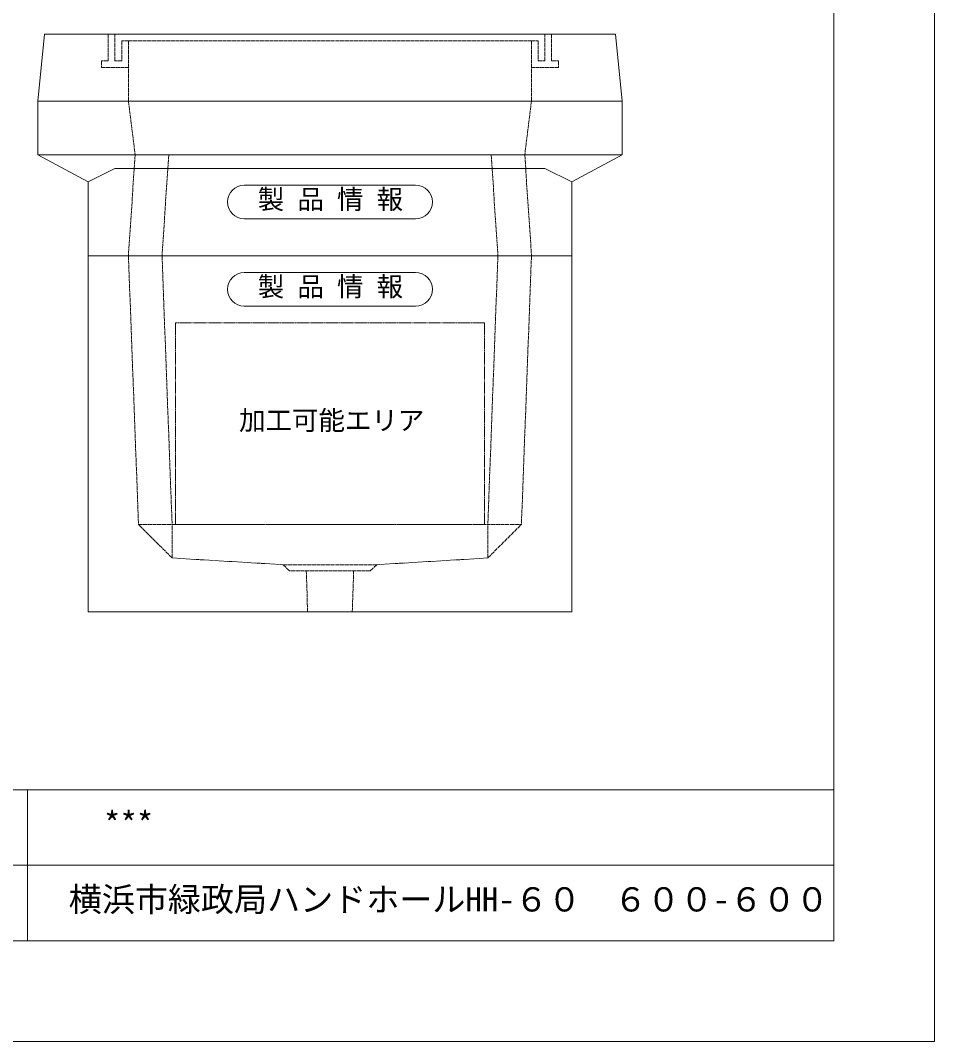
# Model space of a CAD drawing. Units: millimetres, scale not verified. Extents: x -2228 to 2228, y -1575 to 1575.
# Drawn here: x 867 to 2228, y -1575 to -55 of the extents above; entities that cross this region are included whole.
import ezdxf
from ezdxf.enums import TextEntityAlignment as Align

# ---------------------------------------------------------------- set-up
doc = ezdxf.new("R2010")
doc.units = ezdxf.units.MM
doc.header["$LTSCALE"] = 10
doc.linetypes.add('LONG_DASHED1', pattern=[7, 6, -1])
doc.linetypes.add('LONG_DOUBLE_CHAIN', pattern=[21.8, 18, -1, 0.6, -0.6, 0.6, -1])
for name, color, linetype, lineweight in [('0-0_D-TTL', 7, 'Continuous', 9), ('0-1_Defpoints', 7, 'Continuous', 9), ('0-2_D-TTL-FRAM1', 134, 'Continuous', 9), ('0-3_D-TTL-TXT', 7, 'Continuous', 9), ('0-5_D-STR', 7, 'LONG_DASHED1', 9), ('0-6_D-STR-STR4', 134, 'LONG_DASHED1', 9), ('0-9_D-STR-STR1', 7, 'Continuous', 9), ('0-A_D-STR-STR5', 1, 'LONG_DOUBLE_CHAIN', 9)]:
    doc.layers.add(name, color=color, linetype=linetype, lineweight=lineweight)
doc.styles.add('ＭＳ ゴシック', font='')
doc.styles.get('ＭＳ ゴシック').set_extended_font_data('MS Gothic')

# ---------------------------------------------------------------- blocks, each defined once
blk = doc.blocks.new('A$C4DE05FD1')
at = {"layer": '0-0_D-TTL', "color": 134}
for p in [(57400, 38000), (2000, 2000)]:
    blk.add_line(p, (57400, 2000), dxfattribs=at)
at = {"layer": '0-1_Defpoints', "color": 134}
for p in [(59400, 42000), (0, 0)]:
    blk.add_line(p, (59400, 0), dxfattribs=at)
at = {"layer": '0-2_D-TTL-FRAM1'}
for p, q in [((19400, 5000), (57400, 5000)), ((41400, 5000), (41400, 2000)), ((32400, 3500), (57400, 3500))]:
    blk.add_line(p, q, dxfattribs=at)
blk = doc.blocks.new('A$C019679C0')
at = {"layer": '0-5_D-STR', "linetype": 'Continuous'}
for p, q in [((-4350, 0), (-4250, 1000)), ((4250, 1000), (-4250, 1000)), ((4350, 0), (4250, 1000)), ((-4350, 0), (4350, 0))]:
    blk.add_line(p, q, dxfattribs=at)
at = {"layer": '0-5_D-STR'}
for p, q in [((-3000, 0), (-3000, 900)), ((3000, 900), (3000, 0))]:
    blk.add_line(p, q, dxfattribs=at)
at = {"layer": '0-6_D-STR-STR4'}
for points in [[(-3300, 1000), (-3300, 600), (-3400, 600), (-3400, 500), (-3000, 500)], [(-3000, 900), (-3100, 900), (-3100, 600), (-3200, 600), (-3200, 1000)], [(3300, 1000), (3300, 600), (3400, 600), (3400, 500), (3000, 500)], [(3100, 900), (3100, 600), (3200, 600), (3200, 1000)], [(-3000, 900), (3000, 900), (3100, 900)]]:
    blk.add_lwpolyline(points, dxfattribs=at)
blk = doc.blocks.new('A$C4A6C5A6A')
at = {"layer": '0-9_D-STR-STR1'}
for p, q in [((-1275, 0), (1275, 0)), ((-1275, -500), (1275, -500))]:
    blk.add_line(p, q, dxfattribs=at)
for centre, start, end in [((-1275, -250), 90, 270), ((1275, -250), 270, 90)]:
    blk.add_arc(centre, 250, start, end, dxfattribs=at)
at = {"layer": '0-9_D-STR-STR1', "style": 'ＭＳ ゴシック'}
blk.add_text('製 品 情 報', height=288.6, dxfattribs=at).set_placement((-1074.8, -441.3), align=Align.BOTTOM_LEFT)
blk = doc.blocks.new('A$C48AF7916')
at = {"layer": '0-5_D-STR', "linetype": 'Continuous'}
for p, q in [((-4350, 2300), (4350, 2300)), ((-4350, 1500), (-4350, 2300)), ((4350, 2300), (4350, 1500)), ((-4350, 1500), (4350, 1500)), ((-3600, 1100), (-4350, 1500)), ((3600, 1100), (4350, 1500)), ((-3600, 1100), (-3200, 1300)), ((-3200, 1300), (3200, 1300)), ((3600, 1100), (3200, 1300)), ((-3600, 0), (-3600, 1100)), ((3600, 1100), (3600, 0)), ((-3600, 0), (3600, 0))]:
    blk.add_line(p, q, dxfattribs=at)
at = {"layer": '0-5_D-STR'}
for p, q in [((-3000, 2300), (-2900, 1500)), ((3000, 2300), (2900, 1500)), ((-2900, 1500), (-3000, 0)), ((-2400, 1500), (-2500, 0)), ((2400, 1500), (2500, 0)), ((2900, 1500), (3000, 0))]:
    blk.add_line(p, q, dxfattribs=at)
at = {"layer": '0-9_D-STR-STR1'}
blk.add_blockref('A$C4A6C5A6A', (0, 1050), dxfattribs=at)
blk = doc.blocks.new('A$C431E1A9A')
at = {"layer": '0-5_D-STR', "linetype": 'Continuous'}
for p, q in [((-3600, -5300), (-3600, 0)), ((-3600, 0), (3600, 0)), ((3600, -5300), (3600, 0)), ((-3600, -5300), (3600, -5300))]:
    blk.add_line(p, q, dxfattribs=at)
at = {"layer": '0-5_D-STR'}
for p, q in [((-3000, 0), (-2850, -4000)), ((-2500, 0), (-2350, -4000)), ((2500, 0), (2350, -4000)), ((3000, 0), (2850, -4000)), ((-2350, -4500), (-2850, -4000)), ((-2850, -4000), (2850, -4000)), ((-2350, -4500), (-2350, -4000)), ((2350, -4500), (2850, -4000)), ((2350, -4500), (2350, -4000)), ((-2350, -4500), (-700, -4600)), ((2350, -4500), (700, -4600)), ((700, -4600), (-700, -4600)), ((-600, -4690), (-700, -4600)), ((600, -4690), (-600, -4690)), ((-333, -5300), (-352, -4690)), ((333, -5300), (352, -4690)), ((600, -4690), (700, -4600))]:
    blk.add_line(p, q, dxfattribs=at)
at = {"layer": '0-A_D-STR-STR5'}
for p, q in [((2300, -1000), (2300, -4000)), ((2300, -4000), (-2300, -4000))]:
    blk.add_line(p, q, dxfattribs=at)
blk.add_lwpolyline([(2300, -1000), (-2300, -1000), (-2300, -4000)], dxfattribs=at)
at = {"layer": '0-9_D-STR-STR1'}
blk.add_blockref('A$C4A6C5A6A', (0, -250), dxfattribs=at)

msp = doc.modelspace()

# ---------------------------------------------------------------- block references
at = {"layer": '0-0_D-TTL', "xscale": 0.075, "yscale": 0.075}
msp.add_blockref('A$C4DE05FD1', (-2227.5, -1575), dxfattribs=at)
at = {"layer": '0-5_D-STR', "xscale": 0.1, "yscale": 0.1}
for name, p in [('A$C019679C0', (1327.5, -175)), ('A$C48AF7916', (1327.5, -405)), ('A$C431E1A9A', (1327.5, -405))]:
    msp.add_blockref(name, p, dxfattribs=at)

# ---------------------------------------------------------------- texts
at = {"layer": '0-3_D-TTL-TXT', "style": 'ＭＳ ゴシック'}
for s, p in [('***', (990.99, -1279.65)), ('横浜市緑政局ハンドホールHH-６０\u3000６００-６００', (938.68, -1392.15))]:
    msp.add_text(s, height=36.07, dxfattribs=at).set_placement(p, align=Align.BOTTOM_LEFT)
at = {"layer": '0-A_D-STR-STR5', "style": 'ＭＳ ゴシック'}
msp.add_text('加工可能エリア', height=28.89, dxfattribs=at).set_placement((1192.16, -673.23), align=Align.BOTTOM_LEFT)

doc.saveas('drawing.dxf')
